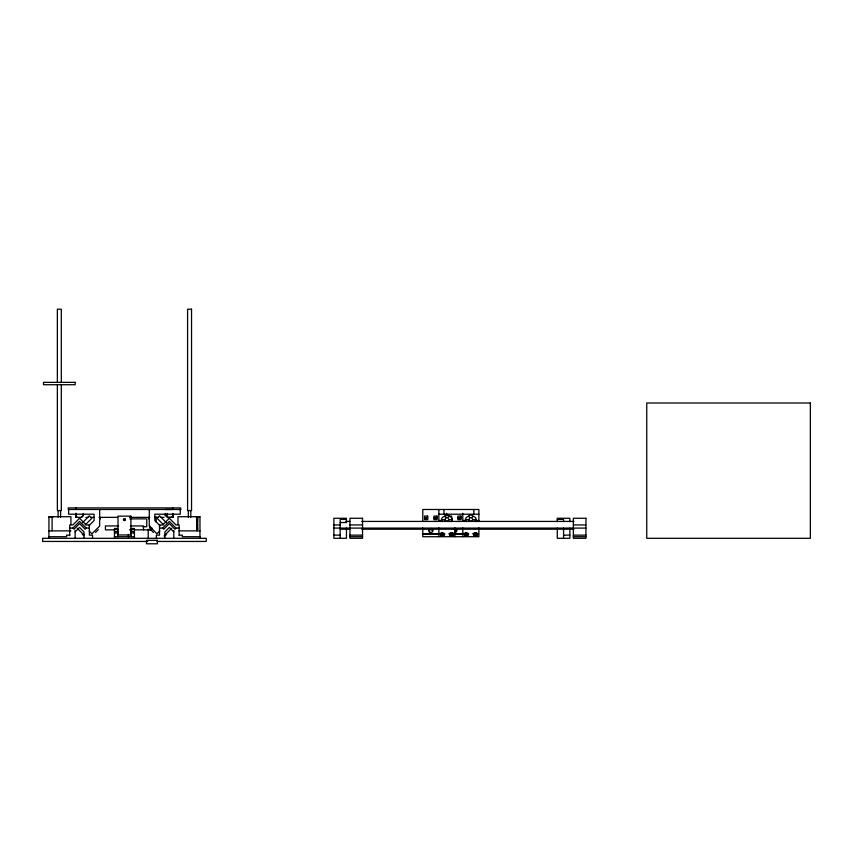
<?xml version="1.0" encoding="UTF-8"?>
<svg xmlns="http://www.w3.org/2000/svg" width="853" height="853" viewBox="0 0 853 853"><rect width="100%" height="100%" fill="white"/><g stroke="black" fill="none" stroke-linecap="round" stroke-linejoin="round"><path stroke-width="1.28" d="M123.504 519.232L123.525 520.138M441.225 533.381L441.961 532.709M443.155 533.562L442.462 532.709M450.619 533.381L451.344 532.709M452.548 533.562L451.855 532.709M465.173 533.381L465.898 532.709M474.567 533.381L475.292 532.709M467.007 533.733L466.41 532.709M476.4 533.733L475.803 532.709M439.849 534.49L441.033 533.05L443.389 533.05L444.573 534.49L443.389 535.94L441.033 535.94L439.849 533.381L441.033 535.94M449.243 534.49L450.427 533.05L452.783 533.05L453.967 534.49L452.783 535.94L450.427 535.94L449.243 533.381L450.427 535.94M463.797 534.49L464.97 533.05L467.337 533.05L468.51 534.49L467.337 535.94L464.97 535.94L463.797 533.381L464.97 535.94M473.191 534.49L474.364 533.05L476.72 533.05L477.904 534.49L476.72 535.94L474.364 535.94L473.191 533.381L474.364 535.94M80.8 517.739L83.594 514.945M69.743 528.092L72.889 528.092L79.564 521.428L86.238 528.092L89.384 528.092M82.506 522.718L89.384 515.83L91.836 518.272L85.257 524.851M75.117 531.899L79.564 527.442L84.02 531.899L84.02 538.296M86.238 528.092L85.129 529.212L79.564 523.646L74.008 529.212L72.889 528.092M88.947 525.672L94.086 520.533L94.086 514.21L68.645 514.21L68.645 509.486M95.515 532.453L98.308 529.66M148.422 518.859L149.723 517.568M159.746 531.014L156.963 533.797L149.264 526.088L149.264 509.486M159.522 528.092L162.667 528.092L169.342 521.428L176.017 528.092L179.162 528.092M164 535.94L171.709 528.242M165.215 535.652L166.612 534.266M176.017 528.092L174.908 529.212L169.342 523.646L163.776 529.212L162.667 528.092M124.869 520.501L125.306 518.997L124.122 518.699M124.709 520.437L124.122 520.597M179.471 509.486L180.697 509.486L180.697 507.919L68.219 507.919L68.219 509.486L180.697 509.486M77.666 517.355L76.098 517.355L76.077 513.421L76.098 517.355L76.909 517.355M438.868 514.21L478.885 514.21M448.507 516.086L451.653 516.086L451.653 518.496M48.941 516.907L53.057 516.907M199.965 516.907L195.859 516.715M81.963 517.355L75.682 517.355L75.682 513.421M85.876 517.355L88.52 517.355M91.175 517.355L93.819 517.355M99.119 517.355L117.661 517.355M129.549 517.355L149.371 517.355M154.66 517.355L158.626 517.355M161.26 517.355L163.904 517.355M167.764 517.355L172.828 517.355L172.828 513.421L172.818 517.355L167.199 517.355L167.199 513.421M424.559 517.888L427.705 517.888M433.953 517.888L437.099 517.888M457.89 517.888L461.036 517.888M196.819 518.283L198.003 518.283M129.891 518.869L146.759 518.869L146.759 526.727L142.867 526.727M196.819 519.466L198.003 519.466M346.467 519.392L340.176 519.392L340.176 538.296M557.276 519.392L563.566 519.392L563.566 521.609M441.459 519.68L444.946 519.68M448.87 519.68L452.357 519.68M465.397 519.68L468.894 519.68M472.807 519.68L476.294 519.68M438.868 520.533L442.579 520.533M462.806 520.533L466.516 520.533M475.174 520.533L478.885 520.533M196.819 520.65L198.003 520.65M345.817 521.428L349.794 521.428M361.725 521.428L574.005 521.428M196.819 521.823L198.003 521.823M340.176 522.537L346.467 522.537L346.467 518.272L333.886 518.272L333.886 538.296L346.467 538.296L346.467 528.092M196.819 523.006L198.003 523.006M196.819 524.574L198.003 524.574M333.886 524.947L340.176 524.947M349.965 524.947L362.546 524.947M573.355 524.947L585.936 524.947M196.819 525.757L198.003 525.757M118.546 525.928L105.42 525.928L105.42 529.852L114.611 529.852M130.36 525.928L143.485 525.928L143.485 529.852M196.819 526.941L198.003 526.941M196.819 528.114L198.003 528.114M333.886 528.092L340.176 528.092M340.518 528.092L349.794 528.092M349.965 528.092L585.936 528.092M114.462 529.212L117.607 529.212M131.298 529.212L134.443 529.212M340.176 529.212L349.794 529.212M361.725 529.212L574.005 529.212M196.819 529.297L198.003 529.297M129.475 529.873L132.002 529.873M134.305 529.852L151.013 529.873M48.941 530.875L70.927 530.875M178.97 530.875L199.965 530.875M114.462 531.472L117.607 531.472M131.298 531.472L134.443 531.472M114.462 532.997L117.607 532.997M131.298 532.997L134.443 532.997M422.789 533.797L438.868 533.797M454.159 533.797L462.806 533.797M422.789 533.935L429.251 533.935L429.251 534.49L438.868 533.935M462.806 533.935L454.244 534.49M69.743 535.14L66.598 535.14L66.598 536.718L48.941 536.718M179.162 535.14L182.307 535.14L182.307 536.718L199.965 536.718M333.886 535.14L340.176 535.14M349.965 535.14L362.546 535.14M563.566 535.14L569.857 535.14M573.355 535.14L585.936 535.14M114.462 536.718L134.443 536.718M349.965 536.718L362.546 536.718M573.355 536.718L585.936 536.718M147.729 541.442L42.65 541.442L42.65 538.296L206.255 538.296L206.255 541.442L157.048 541.442M165.226 509.486L172.828 509.486L172.828 507.919M171.997 517.355L172.807 517.355L171.24 517.355M124.378 518.667L125.359 519.648M124.453 520.469L123.472 519.488M150.224 527.122L152.261 528.306M165.311 514.945L168.105 517.739M166.41 522.718L159.522 515.83L157.069 518.272L163.648 524.851M173.788 531.899L169.342 527.442L164.896 531.899L164.896 538.296M159.959 525.672L154.819 520.533L154.819 514.21L180.26 514.21L180.26 509.486M150.608 529.66L153.401 532.453M99.438 517.814L100.483 518.859M89.16 531.014L91.943 533.797L99.652 526.088L99.652 509.486M77.207 528.242L83.989 535.023M82.293 534.266L83.69 535.652M569.857 521.609L569.857 518.272L557.276 518.272L557.276 521.609M569.857 528.092L569.857 538.296L557.276 538.296L557.276 528.092M563.566 528.092L563.566 538.296M478.885 520.98L478.885 509.486L422.789 509.486L422.789 520.98M478.885 527.954L478.885 536.718L422.789 536.718L422.789 527.954M477.904 534.49L477.904 533.381L476.72 535.94M473.82 509.486L473.82 514.21M468.51 534.49L468.51 533.381L467.337 535.94M462.806 513.325L462.806 520.98M462.806 527.954L462.806 536.718M454.948 527.954L454.948 536.718M453.967 534.49L453.967 533.381L452.783 535.94M446.737 513.325L446.737 515.873M444.573 534.49L444.573 533.381L443.389 535.94M443.933 509.486L443.933 514.21M438.868 509.486L438.868 520.98M438.868 527.954L438.868 536.718M199.965 538.296L199.965 516.715L177.978 516.715L177.978 524.435M196.819 516.715L196.819 530.875M190.805 510.563L190.805 517.163M188.321 510.563L188.321 517.163M179.162 535.652L179.162 524.947L176.017 524.947L169.342 518.272L162.667 524.947L159.522 524.947L159.522 535.14L156.376 535.14L156.376 538.296M173.788 530.502L173.788 538.296M165.226 513.421L165.226 516.044M156.195 517.003L156.195 522.153M149.989 526.013L149.989 529.873M148.219 529.191L148.219 538.296M134.443 538.296L134.443 528.476L131.298 528.476L131.298 536.718M128.408 534.394L128.408 536.995M117.607 536.718L117.607 528.476L114.462 528.476L114.462 538.296M92.529 538.296L92.529 535.14L89.384 535.14L89.384 524.947L86.238 524.947L79.564 518.272L72.889 524.947L69.743 524.947L69.743 535.652M83.221 513.421L83.221 516.044M76.077 507.919L76.077 509.486M75.682 507.919L75.682 509.486M75.117 530.502L75.117 538.296M70.927 524.435L70.927 516.715L48.941 516.715L48.941 538.296M61.32 382.069L61.32 309.202L57.364 309.202L57.364 382.069M61.32 384.714L61.32 510.563L57.364 510.563L57.364 384.714M60.584 510.563L60.584 517.163M58.111 510.563L58.111 517.163M52.086 516.715L52.086 530.875M469.598 518.603A1.973 1.397 0 0 0 468.883 519.552L468.905 519.914A1.973 1.397 0 0 0 470.653 521.076L471.176 521.066A1.973 1.397 0 0 0 472.818 519.818L472.797 519.456A1.973 1.397 0 0 0 471.997 518.549M465.589 521.13A5.449 3.849 0 0 1 466.133 520.202M475.569 520.202A5.449 3.849 0 0 1 476.113 521.13M472.263 515.958A5.449 3.849 0 0 1 475.569 521.609M466.133 521.609A5.449 3.849 0 0 1 469.438 515.958M454.265 528.593A1.973 1.397 0 0 1 456.6 529.414A1.973 1.397 0 0 1 455.758 531.152M454.265 529.713A1.973 1.397 0 0 1 456.75 531.056A1.973 1.397 0 0 1 454.265 532.411M445.756 518.549A1.973 1.397 0 0 0 444.957 519.456L444.935 519.818A1.973 1.397 0 0 0 446.577 521.066L447.1 521.076A1.973 1.397 0 0 0 448.859 519.914L448.87 519.552A1.973 1.397 0 0 0 448.166 518.603M441.641 521.13A5.449 3.849 0 0 1 442.185 520.202M448.315 515.958A5.449 3.849 0 0 1 451.621 521.609M442.185 521.609A5.449 3.849 0 0 1 445.501 515.958M429.432 530.929A1.973 1.397 0 0 1 429.432 528.956A1.973 1.397 0 0 1 432.226 528.956A1.973 1.397 0 0 1 432.226 530.929M425.178 517.984C426.532 520.746 427.993 515.99 425.178 517.984M434.572 517.984C435.926 520.746 437.386 515.99 434.572 517.984M441.257 534.778C442.611 537.539 444.072 532.784 441.257 534.778M450.651 534.778C452.005 537.539 453.465 532.784 450.651 534.778M458.519 517.984C459.863 520.746 461.334 515.99 458.519 517.984M465.205 534.778C466.548 537.539 468.02 532.784 465.205 534.778M474.599 534.778C475.942 537.539 477.413 532.784 474.599 534.778M191.541 309.202L187.585 309.202L187.585 510.563L191.541 510.563L191.541 309.202M75.16 382.357L43.524 382.357L43.524 384.714L75.16 384.724L75.16 382.357M810.35 403L646.745 403L646.745 538.296L810.35 538.296L810.35 403M427.705 516.086L424.559 516.086L424.559 519.69L427.705 519.69L427.705 516.086M437.099 516.086L433.953 516.086L433.953 519.69L437.099 519.69L437.099 516.086M461.036 516.086L457.89 516.086L457.89 519.69L461.036 519.69L461.036 516.086M130.904 516.15L118.002 516.15L118.002 534.959L130.904 534.959L130.904 516.15M362.546 518.272L349.965 518.272L349.965 538.296L362.546 538.296L362.546 518.272M585.936 518.272L573.355 518.272L573.355 538.296L585.936 538.296L585.936 518.272M157.4 540.333L146.503 540.333L146.503 543.798L157.4 543.798L157.4 540.333M469.864 517.558A1.973 1.397 0 0 0 472.829 516.342A1.973 1.397 0 0 0 469.864 515.137A1.973 1.397 0 0 0 469.864 517.558M445.916 517.558A1.973 1.397 0 0 0 448.881 516.342A1.973 1.397 0 0 0 445.916 515.137A1.973 1.397 0 0 0 445.916 517.558M429.837 532.272A1.973 1.397 0 0 0 432.802 531.056A1.973 1.397 0 0 0 429.837 529.852A1.973 1.397 0 0 0 429.837 532.272"/></g></svg>
